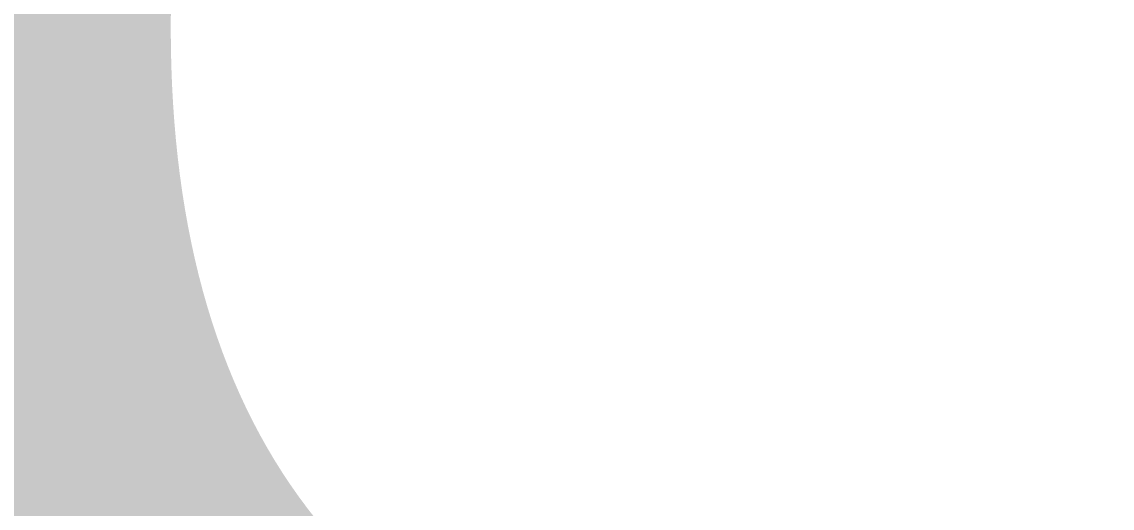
# Model space of a CAD drawing. Header units: millimetres. Extents: x -176651 to 424033, y -469666 to 486614.
# Drawn here: x 262163.1 to 262648.5, y 60218.1 to 60434.6 of the extents above; entities that cross this region are included whole.
import ezdxf
from ezdxf import colors
from ezdxf.entities.mleader import LeaderData, LeaderLine
from ezdxf.math import Vec2, Vec3

# ---------------------------------------------------------------- set-up
doc = ezdxf.new("R2010")
doc.units = ezdxf.units.MM
doc.linetypes.add('1625_East Villa$0$DASHED', pattern=[0.75, 0.5, -0.25])
for name, color, linetype in [('1625_East Villa$0$ad-Elevation 10', 8, 'Continuous'), ('1625_East Villa$0$ad-Furniture', 8, 'Continuous'), ('1625_East Villa$0$ad-Text main', 8, 'Continuous'), ('Site Levels$0$ad-Lvl-Entance road', 4, 'Continuous'), ('Site Levels$0$ad-Lvl-Plinth', 30, 'Continuous')]:
    doc.layers.add(name, color=color, linetype=linetype)
doc.layers.add('1625_East Villa$0$ad-Landscape', color=8, linetype='Continuous', lineweight=35)
doc.styles.add('1625_East Villa$0$Standard', font='calibril.ttf')
doc.styles.add('Site Levels$0$Sections_The woods Site plan_Entrances$0$Standard', font='arial.ttf')
doc.styles.add('Site Levels$0$Standard', font='arial.ttf')

# ---------------------------------------------------------------- blocks, each defined once
blk = doc.blocks.new('1625_East Villa$0$A$C7DA81DBD')
at = {"layer": '1625_East Villa$0$ad-Landscape', "color": 76}
for centre, radius, start, end in [((4.2559, 6.7543), 1.6882, 321.4367, 348.9715), ((6.5017, 6.5124), 0.9551, 289.2599, 346.2572), ((7.032, 6.3176), 0.7268, 296.203, 341.3292), ((6.296, 4.8306), 1.111, 86.0484, 128.3502), ((4.7468, 6.6428), 1.7715, 307.9554, 336.5901), ((7.0559, 4.4255), 1.5025, 95.6253, 123.1332), ((6.084, 6.0559), 0.8356, 300.6803, 350.6952), ((7.8457, 6.0428), 0.3701, 283.9638, 334.6363), ((7.1155, 6.4246), 1.0147, 288.9376, 325.3584), ((7.1782, 4.7914), 0.8919, 73.6401, 116.0812), ((7.6366, 5.8255), 0.508, 265.6371, 341.6343), ((7.9418, 5.2754), 0.4283, 65.5975, 107.5893), ((8.0861, 5.4186), 0.2852, 53.2838, 111.6454), ((6.3136, 6.6935), 1.5297, 280.88, 316.8447), ((8.0493, 5.6945), 0.2126, 263.9314, 347.1466), ((6.7638, 6.4729), 1.411, 279.6586, 314.4053), ((7.5217, 4.0567), 1.4267, 80.7451, 103.0431), ((8.2336, 4.962), 0.5437, 82.7166, 112.3542), ((8.1102, 5.4817), 0.1934, 249.404, 5.8133), ((6.5983, 2.4478), 2.8907, 91.7421, 114.3259), ((4.4256, 6.8726), 2.5892, 296.3796, 323.6291), ((7.7724, 4.425), 0.9139, 66.6856, 101.9827), ((8.226, 5.008), 0.3143, 60.8349, 98.4067), ((7.4856, 6.1097), 1.0655, 272.7479, 307.4895), ((8.049, 5.482), 0.3858, 278.1128, 328.8491), ((6.855, 3.4254), 1.7705, 80.79, 108.9313), ((6.1575, 6.1932), 1.4152, 281.8912, 313.8777), ((8.3332, 4.9205), 0.2348, 66.9546, 113.0454), ((7.9579, 4.4477), 0.678, 65.2948, 98.4443), ((8.1073, 5.2776), 0.3477, 259.2126, 336.0816), ((7.2489, 3.5572), 1.5293, 69.608, 99.927), ((7.5317, 5.8952), 1.0932, 263.8281, 310.4783), ((6.7496, 6.5533), 1.8728, 270.6495, 303.447), ((8.3332, 4.8095), 0.1658, 49.7168, 100.6456), ((8.1111, 4.4224), 0.5263, 65.037, 102.6088), ((8.2497, 5.034), 0.2144, 255.3103, 332.8065), ((7.8235, 5.5204), 0.8033, 269.2102, 309.3859), ((6.0964, 3.2564), 1.5896, 54.6574, 92.1931), ((8.2643, 3.9243), 0.8867, 77.5296, 94.4585), ((7.4767, 4.0338), 0.7603, 55.7746, 95.8794), ((8.2336, 4.8764), 0.2383, 256.9971, 338.7719), ((6.9654, 6.369), 1.9478, 273.7396, 298.8178), ((8.0039, 4.1038), 0.5674, 66.9564, 100.106), ((8.7302, 5.8842), 1.2847, 251.9995, 258.3628), ((7.8596, 4.946), 0.4865, 264.4297, 318.861), ((7.2952, 5.8812), 1.72, 306.4839, 313.13), ((5.2696, 2.8242), 1.7659, 54.4662, 125.5338), ((6.1066, 7.2881), 2.8823, 268.2827, 288.3895), ((6.5963, 3.0856), 1.4234, 55.6803, 82.958), ((7.4839, 3.4893), 1.0093, 49.8945, 88.7438), ((8.4407, 5.1943), 0.7339, 243.983, 273.5711), ((8.1698, 4.7907), 0.4565, 253.7631, 313.9118), ((8.2894, 4.1546), 0.224, 28.4336, 74.6891), ((5.2696, 5.6861), 1.7659, 234.4662, 305.5338), ((6.5963, 5.4247), 1.4234, 277.042, 304.3197), ((7.4839, 5.021), 1.0093, 271.2562, 310.1055), ((8.2894, 4.3558), 0.224, 285.3109, 331.5664), ((8.1698, 3.7196), 0.4565, 46.0882, 106.2369), ((6.1066, 1.2222), 2.8823, 71.6105, 91.7173), ((6.9654, 2.1413), 1.9478, 61.1822, 86.2604), ((7.8596, 3.5643), 0.4865, 41.139, 95.5703), ((8.4407, 3.316), 0.7339, 86.4289, 116.017), ((7.2952, 2.6291), 1.72, 46.87, 53.5161), ((4.4256, 1.6377), 2.5892, 36.3709, 63.6204), ((6.0964, 5.2539), 1.5896, 267.8069, 305.3426), ((8.0039, 4.4065), 0.5674, 259.894, 293.0436), ((8.7302, 2.6261), 1.2847, 101.6372, 108.0005), ((6.7496, 1.957), 1.8728, 56.553, 89.3505), ((7.4767, 4.4765), 0.7603, 264.1206, 304.2254), ((8.2336, 3.634), 0.2383, 21.2281, 103.0029), ((7.8235, 2.9899), 0.8033, 50.6141, 90.7898), ((6.1575, 2.3172), 1.4152, 46.1223, 78.1088), ((7.5317, 2.6152), 1.0932, 49.5217, 96.1719), ((8.2643, 4.586), 0.8867, 265.5415, 282.4704), ((8.2497, 3.4764), 0.2144, 27.1935, 104.6897), ((8.1111, 4.0879), 0.5263, 257.3912, 294.963), ((8.1073, 3.2328), 0.3477, 23.9184, 100.7874), ((8.3332, 3.7008), 0.1658, 259.3544, 310.2832), ((7.2489, 4.9531), 1.5293, 260.073, 290.392)]:
    blk.add_arc(centre, radius, start, end, dxfattribs=at)
blk = doc.blocks.new('1625_East Villa$0$A$C279134A6')
at = {"layer": '1625_East Villa$0$ad-Landscape', "linetype": 'Continuous'}
for p, q in [((352.62, 400.13), (423.66, 240.51)), ((595.99, 149.14), (611.79, 82.26)), ((468.35, 119.95), (464.31, 27.7)), ((448.29, 72.2), (421.53, 17.41))]:
    blk.add_line(p, q, dxfattribs=at)
for points in [[(566.22, 448.74), (547.11, 430.52), (522.98, 414.51), (539.77, 401.2), (587.45, 406.7), (583.78, 399.37), (477.42, 382.87), (452.99, 374.92), (462.23, 357.76), (561.78, 348.05), (554.44, 337.06), (431.57, 324.23), (433.41, 278.42), (444.41, 263.76), (497.59, 280.25), (493.92, 271.09), (462.75, 263.76), (470.08, 252.76), (492.09, 254.59), (490.26, 247.26), (449.88, 243.53)], [(423.23, 240.72), (460.45, 222.04), (489.69, 204.96), (511.91, 190.42), (528.06, 179.35), (539.08, 172.67), (545.95, 171.31)], [(449.88, 243.53), (588.09, 169.82), (635.95, 99.71)], [(726.79, 236.58), (725.62, 237.4), (724.61, 238.05), (723.75, 238.55), (723.01, 238.9), (722.37, 239.14), (721.82, 239.29), (721.31, 239.36), (720.85, 239.37), (720.4, 239.34), (719.95, 239.26), (719.51, 239.12), (719.07, 238.92), (718.62, 238.62), (718.16, 238.24), (717.68, 237.74), (717.18, 237.13), (716.66, 236.37), (716.09, 235.44), (715.45, 234.28), (714.72, 232.83), (713.89, 231.06), (712.92, 228.9), (711.81, 226.32), (710.53, 223.26)], [(248.47, 231.12), (251.09, 229.62), (254.12, 227.8), (257.61, 225.62)], [(726.79, 236.58), (726.93, 236.05), (727.06, 235.52), (727.17, 235), (727.27, 234.49), (727.34, 234), (727.4, 233.51), (727.42, 233.03), (727.41, 232.57), (727.37, 232.12), (727.27, 231.68), (727.12, 231.24), (726.9, 230.81), (726.59, 230.37), (726.19, 229.92), (725.67, 229.46), (725.04, 228.99), (724.27, 228.49), (723.31, 227.96), (722.11, 227.37), (720.61, 226.73), (718.76, 226.01), (716.5, 225.2), (713.78, 224.29), (710.53, 223.26)], [(247.39, 221.31), (250.29, 222.42), (253.68, 223.85), (257.61, 225.62)], [(578.07, 195.37), (577.37, 195.02), (576.69, 194.7), (576.01, 194.39), (575.34, 194.11), (574.67, 193.87), (574.02, 193.65), (573.37, 193.49), (572.73, 193.37), (572.1, 193.3), (571.46, 193.3), (570.82, 193.39), (570.16, 193.57), (569.46, 193.87), (568.73, 194.3), (567.95, 194.87), (567.12, 195.6), (566.21, 196.52), (565.23, 197.67), (564.14, 199.13), (562.94, 200.95), (561.6, 203.2), (560.12, 205.93), (558.47, 209.22), (556.64, 213.12)], [(578.07, 195.37), (578.87, 197.22), (579.48, 198.79), (579.91, 200.12), (580.19, 201.23), (580.34, 202.18), (580.38, 202.99), (580.33, 203.7), (580.21, 204.34), (580.04, 204.96), (579.81, 205.55), (579.49, 206.11), (579.08, 206.66), (578.55, 207.2), (577.88, 207.72), (577.07, 208.24), (576.08, 208.75), (574.89, 209.26), (573.47, 209.77), (571.74, 210.28), (569.66, 210.81), (567.16, 211.35), (564.2, 211.92), (560.71, 212.51), (556.64, 213.12)], [(696.76, 175.79), (695.59, 176.62), (694.58, 177.27), (693.72, 177.76), (692.98, 178.12), (692.34, 178.36), (691.79, 178.5), (691.28, 178.57), (690.82, 178.58), (690.37, 178.55), (689.92, 178.48), (689.48, 178.34), (689.04, 178.13), (688.59, 177.84), (688.13, 177.45), (687.65, 176.95), (687.15, 176.34), (686.63, 175.59), (686.06, 174.66), (685.42, 173.49), (684.69, 172.05), (683.86, 170.27), (682.89, 168.12), (681.78, 165.53), (680.5, 162.47)], [(696.76, 175.79), (696.9, 175.26), (697.03, 174.73), (697.14, 174.22), (697.24, 173.71), (697.31, 173.21), (697.37, 172.72), (697.39, 172.25), (697.38, 171.78), (697.34, 171.33), (697.24, 170.89), (697.09, 170.46), (696.87, 170.02), (696.56, 169.58), (696.16, 169.14), (695.64, 168.68), (695.01, 168.2), (694.24, 167.7), (693.28, 167.17), (692.08, 166.59), (690.58, 165.94), (688.73, 165.22), (686.47, 164.41), (683.75, 163.5), (680.5, 162.47)], [(249.28, 165.51), (250.12, 165.48), (251.08, 165.34), (252.16, 165.08), (253.39, 164.7), (254.81, 164.16), (256.45, 163.43), (258.38, 162.47), (260.63, 161.26), (263.25, 159.77), (266.28, 157.94), (269.77, 155.77)], [(586.53, 140.81), (585.84, 140.47), (585.15, 140.15), (584.47, 139.84), (583.8, 139.56), (583.14, 139.31), (582.48, 139.1), (581.83, 138.93), (581.19, 138.81), (580.56, 138.75), (579.93, 138.75), (579.28, 138.83), (578.62, 139.02), (577.93, 139.32), (577.2, 139.74), (576.42, 140.32), (575.58, 141.05), (574.68, 141.97), (573.69, 143.12), (572.61, 144.58), (571.4, 146.4), (570.07, 148.65), (568.58, 151.38), (566.94, 154.67), (565.1, 158.57)], [(586.53, 140.81), (587.33, 142.67), (587.94, 144.24), (588.37, 145.57), (588.65, 146.68), (588.8, 147.63), (588.84, 148.44), (588.79, 149.15), (588.67, 149.79), (588.51, 150.41), (588.27, 150.99), (587.96, 151.56), (587.54, 152.11), (587.01, 152.65), (586.35, 153.17), (585.53, 153.69), (584.54, 154.2), (583.36, 154.7), (581.93, 155.21), (580.2, 155.73), (578.12, 156.26), (575.63, 156.8), (572.66, 157.37), (569.17, 157.95), (565.1, 158.57)], [(249.31, 149.26), (250.42, 149.27), (251.7, 149.38), (253.2, 149.61), (254.98, 150.01), (257.07, 150.61), (259.55, 151.45), (262.46, 152.57), (265.85, 153.99), (269.77, 155.77)], [(378.21, 137), (379.01, 138.85), (379.62, 140.43), (380.05, 141.75), (380.33, 142.87), (380.48, 143.82), (380.52, 144.62), (380.47, 145.33), (380.35, 145.98), (380.18, 146.59), (379.95, 147.18), (379.64, 147.75), (379.22, 148.3), (378.69, 148.83), (378.03, 149.36), (377.21, 149.87), (376.22, 150.38), (375.04, 150.89), (373.61, 151.4), (371.88, 151.92), (369.8, 152.45), (367.3, 152.99), (364.34, 153.55), (360.85, 154.14), (356.78, 154.76)], [(378.21, 137), (377.52, 136.66), (376.83, 136.33), (376.15, 136.03), (375.48, 135.75), (374.81, 135.5), (374.16, 135.29), (373.51, 135.12), (372.87, 135), (372.24, 134.93), (371.6, 134.94), (370.96, 135.02), (370.3, 135.2), (369.61, 135.5), (368.87, 135.93), (368.1, 136.5), (367.26, 137.24), (366.36, 138.15), (365.37, 139.31), (364.28, 140.77), (363.08, 142.59), (361.75, 144.83), (360.26, 147.57), (358.61, 150.86), (356.78, 154.76)], [(465.18, 142.27), (464.01, 143.09), (463, 143.74), (462.14, 144.23), (461.41, 144.59), (460.77, 144.83), (460.21, 144.98), (459.71, 145.04), (459.24, 145.06), (458.79, 145.03), (458.35, 144.95), (457.91, 144.81), (457.46, 144.6), (457.01, 144.31), (456.55, 143.92), (456.08, 143.43), (455.58, 142.81), (455.05, 142.06), (454.48, 141.13), (453.84, 139.96), (453.12, 138.52), (452.28, 136.75), (451.32, 134.59), (450.21, 132.01), (448.93, 128.94)], [(465.18, 142.27), (465.32, 141.73), (465.45, 141.21), (465.57, 140.69), (465.66, 140.18), (465.74, 139.68), (465.79, 139.2), (465.81, 138.72), (465.81, 138.26), (465.76, 137.81), (465.67, 137.37), (465.52, 136.93), (465.29, 136.5), (464.98, 136.06), (464.58, 135.61), (464.07, 135.15), (463.44, 134.68), (462.67, 134.18), (461.71, 133.64), (460.51, 133.06), (459.01, 132.42), (457.16, 131.7), (454.9, 130.89), (452.17, 129.97), (448.93, 128.94)], [(647.08, 127.54), (645.91, 128.36), (644.9, 129.01), (644.04, 129.51), (643.3, 129.86), (642.66, 130.1), (642.11, 130.25), (641.61, 130.32), (641.14, 130.33), (640.69, 130.3), (640.24, 130.22), (639.8, 130.08), (639.36, 129.88), (638.91, 129.58), (638.45, 129.2), (637.97, 128.7), (637.48, 128.09), (636.95, 127.33), (636.38, 126.4), (635.74, 125.24), (635.01, 123.79), (634.18, 122.02), (633.22, 119.86), (632.11, 117.28), (630.83, 114.22)], [(647.08, 127.54), (647.22, 127.01), (647.35, 126.48), (647.46, 125.96), (647.56, 125.45), (647.64, 124.96), (647.69, 124.47), (647.71, 123.99), (647.7, 123.53), (647.66, 123.08), (647.56, 122.64), (647.41, 122.2), (647.19, 121.77), (646.88, 121.33), (646.48, 120.88), (645.97, 120.42), (645.33, 119.95), (644.56, 119.45), (643.61, 118.92), (642.4, 118.33), (640.91, 117.69), (639.05, 116.97), (636.79, 116.16), (634.07, 115.25), (630.83, 114.22)], [(527.08, 98.27), (526.39, 97.93), (525.7, 97.6), (525.02, 97.3), (524.35, 97.02), (523.69, 96.77), (523.03, 96.56), (522.38, 96.39), (521.74, 96.27), (521.11, 96.2), (520.48, 96.2), (519.83, 96.29), (519.17, 96.47), (518.48, 96.77), (517.75, 97.2), (516.97, 97.77), (516.13, 98.51), (515.23, 99.42), (514.24, 100.58), (513.16, 102.04), (511.95, 103.86), (510.62, 106.1), (509.13, 108.84), (507.49, 112.12), (505.66, 116.03)], [(527.08, 98.27), (527.88, 100.12), (528.49, 101.69), (528.92, 103.02), (529.2, 104.14), (529.35, 105.08), (529.39, 105.89), (529.34, 106.6), (529.23, 107.25), (529.06, 107.86), (528.82, 108.45), (528.51, 109.02), (528.09, 109.57), (527.56, 110.1), (526.9, 110.63), (526.08, 111.14), (525.09, 111.65), (523.91, 112.16), (522.48, 112.67), (520.76, 113.19), (518.67, 113.71), (516.18, 114.26), (513.21, 114.82), (509.72, 115.41), (505.66, 116.03)], [(248.79, 90.53), (249.98, 88.45), (251.46, 85.98), (253.25, 83.09)], [(249.57, 103.78), (251, 103.65), (252.18, 103.49), (253.16, 103.3), (253.95, 103.09), (254.59, 102.86), (255.11, 102.61), (255.53, 102.33), (255.89, 102.04), (256.22, 101.72), (256.51, 101.38), (256.75, 100.99), (256.95, 100.54), (257.1, 100.03), (257.2, 99.43), (257.24, 98.74), (257.22, 97.95), (257.13, 97.04), (256.96, 95.96), (256.69, 94.66), (256.3, 93.09), (255.78, 91.2), (255.11, 88.94), (254.27, 86.25), (253.25, 83.09)], [(283.67, 56.96), (282.5, 57.79), (281.49, 58.43), (280.63, 58.93), (279.89, 59.28), (279.26, 59.52), (278.7, 59.67), (278.2, 59.74), (277.73, 59.75), (277.28, 59.72), (276.83, 59.64), (276.39, 59.51), (275.95, 59.3), (275.5, 59), (275.04, 58.62), (274.56, 58.12), (274.07, 57.51), (273.54, 56.76), (272.97, 55.82), (272.33, 54.66), (271.6, 53.21), (270.77, 51.44), (269.81, 49.29), (268.7, 46.7), (267.42, 43.64)], [(283.67, 56.96), (283.81, 56.43), (283.94, 55.9), (284.05, 55.38), (284.15, 54.88), (284.23, 54.38), (284.28, 53.89), (284.3, 53.41), (284.29, 52.95), (284.25, 52.5), (284.16, 52.06), (284, 51.63), (283.78, 51.19), (283.47, 50.75), (283.07, 50.3), (282.56, 49.84), (281.92, 49.37), (281.15, 48.87), (280.2, 48.34), (279, 47.75), (277.5, 47.11), (275.64, 46.39), (273.38, 45.58), (270.66, 44.67), (267.42, 43.64)], [(500.59, 55.59), (499.41, 56.42), (498.41, 57.07), (497.55, 57.56), (496.81, 57.92), (496.17, 58.16), (495.61, 58.3), (495.11, 58.37), (494.65, 58.38), (494.2, 58.35), (493.75, 58.27), (493.31, 58.14), (492.87, 57.93), (492.42, 57.64), (491.96, 57.25), (491.48, 56.75), (490.98, 56.14), (490.46, 55.39), (489.88, 54.45), (489.25, 53.29), (488.52, 51.85), (487.69, 50.07), (486.72, 47.92), (485.61, 45.33), (484.33, 42.27)], [(500.59, 55.59), (500.73, 55.06), (500.85, 54.53), (500.97, 54.01), (501.07, 53.51), (501.14, 53.01), (501.19, 52.52), (501.22, 52.05), (501.21, 51.58), (501.17, 51.13), (501.07, 50.69), (500.92, 50.26), (500.7, 49.82), (500.39, 49.38), (499.98, 48.93), (499.47, 48.48), (498.84, 48), (498.07, 47.5), (497.11, 46.97), (495.91, 46.39), (494.41, 45.74), (492.56, 45.02), (490.3, 44.21), (487.58, 43.3), (484.33, 42.27)], [(420.14, 36.66), (418.97, 37.49), (417.96, 38.14), (417.1, 38.63), (416.36, 38.99), (415.72, 39.23), (415.17, 39.37), (414.66, 39.44), (414.2, 39.45), (413.75, 39.42), (413.3, 39.34), (412.86, 39.21), (412.42, 39), (411.97, 38.71), (411.51, 38.32), (411.03, 37.82), (410.53, 37.21), (410.01, 36.46), (409.44, 35.52), (408.8, 34.36), (408.07, 32.92), (407.24, 31.14), (406.27, 28.99), (405.16, 26.4), (403.88, 23.34)], [(420.14, 36.66), (420.28, 36.13), (420.41, 35.6), (420.52, 35.08), (420.62, 34.58), (420.69, 34.08), (420.75, 33.59), (420.77, 33.12), (420.76, 32.65), (420.72, 32.2), (420.62, 31.76), (420.47, 31.33), (420.25, 30.89), (419.94, 30.45), (419.54, 30), (419.02, 29.55), (418.39, 29.07), (417.62, 28.57), (416.66, 28.04), (415.46, 27.46), (413.96, 26.81), (412.11, 26.09), (409.85, 25.28), (407.13, 24.37), (403.88, 23.34)], [(350.27, 13.32), (349.1, 14.15), (348.09, 14.8), (347.23, 15.29), (346.49, 15.65), (345.85, 15.89), (345.3, 16.03), (344.79, 16.1), (344.33, 16.11), (343.88, 16.08), (343.43, 16), (342.99, 15.87), (342.55, 15.66), (342.1, 15.37), (341.64, 14.98), (341.16, 14.48), (340.66, 13.87), (340.14, 13.12), (339.57, 12.18), (338.93, 11.02), (338.2, 9.58), (337.37, 7.8), (336.4, 5.65), (335.29, 3.06), (334.01, 0)], [(350.27, 13.32), (350.41, 12.79), (350.54, 12.26), (350.65, 11.75), (350.75, 11.24), (350.82, 10.74), (350.88, 10.25), (350.9, 9.78), (350.89, 9.31), (350.85, 8.86), (350.75, 8.42), (350.6, 7.99), (350.38, 7.55), (350.07, 7.11), (349.67, 6.67), (349.15, 6.21), (348.52, 5.73), (347.75, 5.23), (346.79, 4.7), (345.59, 4.12), (344.09, 3.47), (342.24, 2.75), (339.98, 1.94), (337.26, 1.03), (334.01, 0)]]:
    blk.add_lwpolyline(points, dxfattribs=at)
for centre, radius, start, end in [((538.85, 137.6), 338.69, 144.52803, 186.24679), ((85.88, 270.75), 338.69, 335.90923, 354.91323), ((714.42, 101.35), 139.86, 77.08107, 137.74147), ((780.33, 388.72), 154.97, 257.08107, 258.0944), ((713.06, 161.46), 50.42, 68.55305, 140.17001), ((1454.72, -128.37), 1020.98, 160.94432, 171.65172), ((639.24, 74.45), 124.35, 53.68534, 121.3784), ((698.07, 171.26), 59.23, 155.04444, 231.65457), ((391.57, 153.22), 155.43, 300.80412, 6.68563), ((640.16, -258.11), 464.83, 121.6227, 141.10353), ((681.48, 59.47), 295.58, 164.65268, 187.94044), ((653.25, 158.89), 110.38, 194.28758, 234.1159), ((609.29, 98.69), 67.87, 171.75756, 223.68018), ((434.94, -0.66), 89.05, 126.61054, 165.04548)]:
    blk.add_arc(centre, radius, start, end, dxfattribs=at)
blk = doc.blocks.new('1625_East Villa$0$zw$DAD3')
at = {"transparency": 33554610}
h = blk.add_hatch(dxfattribs=at)
h.set_pattern_fill('DOTS', color=35, scale=20, angle=360)
h.set_pattern_definition([(360, (-800139.518, 271344.397), (15.875, 31.75), [0, -31.75])])
h.paths.add_polyline_path([(450, -2530), (2915, -2530), (2915, -450), (450, -450)])
at = {"layer": '1625_East Villa$0$ad-Elevation 10', "linetype": '1625_East Villa$0$DASHED'}
for points in [[(2193.33, 0), (2193.33, -2980)], [(2293.33, 0), (2293.33, -2980)]]:
    blk.add_lwpolyline(points, dxfattribs=at)
at = {"xscale": 95.10164028446887, "yscale": 95.10164028446887, "zscale": 95.10164028446887, "rotation": 359.9999999999999}
blk.add_blockref('1625_East Villa$0$A$C7DA81DBD', (1592.07, -1603.96), dxfattribs=at)
at = {"layer": '1625_East Villa$0$ad-Landscape', "xscale": -0.5272785422807036, "yscale": 0.5272785422807036, "zscale": 0.5272785422807036, "rotation": 180}
blk.add_blockref('1625_East Villa$0$A$C279134A6', (1999.14, -1138.35), dxfattribs=at)
at = {"layer": '1625_East Villa$0$ad-Text main', "insert": (1759.1, -1302.07), "char_height": 150, "width": 1547.8425, "attachment_point": 5, "style": '1625_East Villa$0$Standard', "bg_fill": 2}
blk.add_mtext("13'-9'' x 12'-10''", dxfattribs=at)
blk = doc.blocks.new('1625_East Villa$0$zw$D46D')
at = {"layer": '1625_East Villa$0$ad-Furniture'}
blk.add_blockref('1625_East Villa$0$zw$DAD3', (3610, 8185), dxfattribs=at)
blk = doc.blocks.new('1625_East Villa')
at = {"layer": '1625_East Villa$0$ad-Furniture'}
blk.add_blockref('1625_East Villa$0$zw$D46D', (0, 0), dxfattribs=at)
blk = doc.blocks.new("All Plot's Villa Plans")
at = {"ltscale": 5}
blk.add_blockref('1625_East Villa', (256422.28, 53304.9), dxfattribs=at)
blk = doc.blocks.new('Site Levels$0$zw$63CD')
at = {"layer": 'Site Levels$0$ad-Lvl-Plinth', "insert": (269697.02, -39222.04), "char_height": 1269.9849, "width": 5416.267, "attachment_point": 5, "style": 'Site Levels$0$Sections_The woods Site plan_Entrances$0$Standard', "bg_fill": 19, "box_fill_scale": 1.5, "bg_fill_color": 257, "bg_fill_transparency": 0}
blk.add_mtext('\\pxt4;498.04', dxfattribs=at)
blk = doc.blocks.new('Site Levels$0$zw$1B0B')
at = {"layer": 'Site Levels$0$ad-Lvl-Entance road'}
ml = blk.add_multileader_mtext('Standard', dxfattribs=at)
ml.set_content('{\\fArial|b1|i0|c0|p34;496.79}', color=256, style='Site Levels$0$Standard')
ml.set_leader_properties()
ml.build(insert=Vec2(0, 0))
ml.multileader.update_dxf_attribs({"has_text_frame": 1, "arrow_head_size": 1219.19, "scale": 12})
ctx = ml.context
ctx.base_point, ctx.scale, ctx.char_height, ctx.arrow_head_size, ctx.landing_gap_size, ctx.plane_origin = Vec3(215314.49, -39776.37), 12, 1219.1855, 1219.19, 609.59, Vec3(213475.22, -35056.15)
notes = []
notes.append((ctx, [(0, (1, 1, 0), (214469.52, -39776.37), (1, 0), 844.97, [(0, [(213475.22, -35056.15)], 0, [])])]))
ctx.mtext.insert, ctx.mtext.width, ctx.mtext.defined_height, ctx.mtext.flow_direction = Vec3(215924.08, -39155.97), 5138.4893, 1392.36, 5
ctx.mtext.has_bg_fill, ctx.mtext.bg_color, ctx.mtext.bg_scale_factor, ctx.mtext.bg_transparency, ctx.mtext.use_window_bg_color = 1, -1027028792, 1.5, 0, 1
for ctx, leaders in notes:
    for number, flags, end, landing, length, lines in leaders:
        leader = LeaderData()
        leader.index, (leader.has_last_leader_line, leader.has_dogleg_vector, leader.attachment_direction) = number, flags
        leader.last_leader_point, leader.dogleg_vector, leader.dogleg_length = Vec3(end), Vec3(landing), length
        for number, points, colour, breaks in lines:
            line = LeaderLine()
            line.index, line.vertices, line.color, line.breaks = number, Vec3.list(points), colors.encode_raw_color(colour), breaks
            leader.lines.append(line)
        ctx.leaders.append(leader)
blk = doc.blocks.new('Site Levels')
at = {"layer": 'Site Levels$0$ad-Lvl-Entance road', "ltscale": 5}
blk.add_blockref('Site Levels$0$zw$1B0B', (-5982.94, 99418.55), dxfattribs=at)
at = {"layer": 'Site Levels$0$ad-Lvl-Plinth', "ltscale": 5}
blk.add_blockref('Site Levels$0$zw$63CD', (-5982.94, 99418.55), dxfattribs=at)

msp = doc.modelspace()

# ---------------------------------------------------------------- block references
at = {"ltscale": 5}
msp.add_blockref("All Plot's Villa Plans", (0, 0), dxfattribs=at)

# ---------------------------------------------------------------- next in the draw order: block references
msp.add_blockref('Site Levels', (0, 0), dxfattribs=at)

doc.saveas('drawing.dxf')
